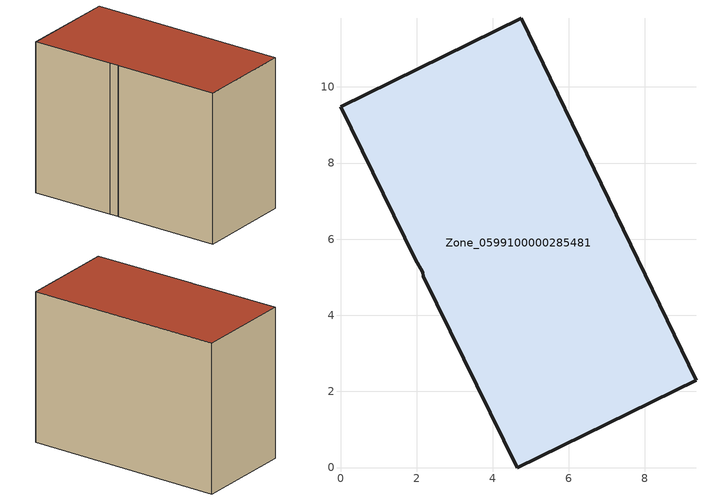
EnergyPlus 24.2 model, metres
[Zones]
Zone_0599100000285481
 floor ground (C_G): 2.17,5.13 1.96,5.48 0,9.48 4.75,11.8 9.34,2.3 4.64,0 2.18,5.03 z0
 wall outside (C_F): 4.64,0 9.34,2.3 4.75,11.8 0,9.48 1.96,5.48 2.17,5.13 2.18,5.03 4.64,0 z0:8.03
 roof outside (C_R): 1.96,5.48 2.17,5.13 2.18,5.03 4.64,0 9.34,2.3 4.75,11.8 0,9.48 z8.03
[BUILDING]
Pand.0599100000285481: North Axis=0; Terrain=City; Loads Convergence Tolerance Value=0.04; Temperature Convergence Tolerance Value=0.4; Solar Distribution=FullExterior; Maximum Number of Warmup Days=25; Minimum Number of Warmup Days=1
[Site:Location]
Rotterdam.The.Hague.AP_ZH_NLD Design_Conditions: Latitude=51.96; Longitude=4.45; Time Zone=1; Elevation=-4.5
[SITE:GROUNDTEMPERATURE:BUILDINGSURFACE]
18, 18, 18, 18, 18, 18, 18, 18, 18, 18, 18, 18
[MATERIAL] Thermal Absorptance=0.9; Solar Absorptance=0.7; Visible Absorptance=0.7
Name | Roughness | Thickness | Conductivity | Density | Specific Heat
G.TC.1975-1991 | MediumSmooth | 0.15 | 0.288461 | 540 | 1210
F.TC.1975-1991 | Rough | 0.3 | 0.230769 | 1920 | 840
R.TC.1975-1991 | MediumRough | 0.2 | 0.153846 | 1500 | 1000
[CONSTRUCTION]
C_G: G.TC.1975-1991
C_F: F.TC.1975-1991
C_R: R.TC.1975-1991
[ZONE]
Zone_0599100000285481: Type=1; Multiplier=1; Ceiling Height=Autocalculate; Volume=Autocalculate; Floor Area=autocalculate; Part of Total Floor Area=Yes
[ZONEINFILTRATION:DESIGNFLOWRATE]
Infil_Zone_0599100000285481: Zone or ZoneList or Space or SpaceList=Zone_0599100000285481; Schedule=AlwaysOn; Design Flow Rate Calculation Method=Flow/Area; Flow Rate per Floor Area=0.003; Constant Term Coefficient=1; Temperature Term Coefficient=0; Velocity Term Coefficient=0; Velocity Squared Term Coefficient=0
[HVACTEMPLATE:ZONE:IDEALLOADSAIRSYSTEM]
Zone_0599100000285481: Maximum Heating Supply Air Temperature=50; Minimum Cooling Supply Air Temperature=13; Maximum Heating Supply Air Humidity Ratio=0.0156; Minimum Cooling Supply Air Humidity Ratio=0.0077; Heating Limit=NoLimit; Cooling Limit=NoLimit; Dehumidification Control Type=ConstantSensibleHeatRatio; Cooling Sensible Heat Ratio=0.7; Dehumidification Setpoint=60; Humidification Control Type=None; Humidification Setpoint=30; Outdoor Air Method=None; Outdoor Air Flow Rate per Person=0.00944; Outdoor Air Flow Rate per Zone Floor Area=0; Outdoor Air Flow Rate per Zone=0; Demand Controlled Ventilation Type=None; Outdoor Air Economizer Type=NoEconomizer; Heat Recovery Type=None; Sensible Heat Recovery Effectiveness=0.7; Latent Heat Recovery Effectiveness=0.65
[ZONECONTROL:THERMOSTAT]
ThermostatControl_Zone_0599100000285481: Zone or ZoneList=Zone_0599100000285481; Control Type Schedule=DualSetpointControlType; Control 1=Thermostat_Zone_0599100000285481; Temperature Difference Between Cutout And Setpoint=0
[THERMOSTATSETPOINT:DUALSETPOINT]
Thermostat_Zone_0599100000285481: Heating Setpoint Temperature Schedule=HeatingSetpoint_Zone_0599100000285481; Cooling Setpoint Temperature Schedule=CoolingSetpoint_Zone_0599100000285481
[SCHEDULE:COMPACT]
HeatingSetpoint_Zone_0599100000285481: Through: 12/31, For: AllDays, Until: 24:00, 21
CoolingSetpoint_Zone_0599100000285481: Through: 12/31, For: AllDays, Until: 24:00, 24
DualSetpointControlType: Through: 12/31, For: AllDays, Until: 24:00, 4
AlwaysOn: Through: 12/31, For: AllDays, Until: 24:00, 1
